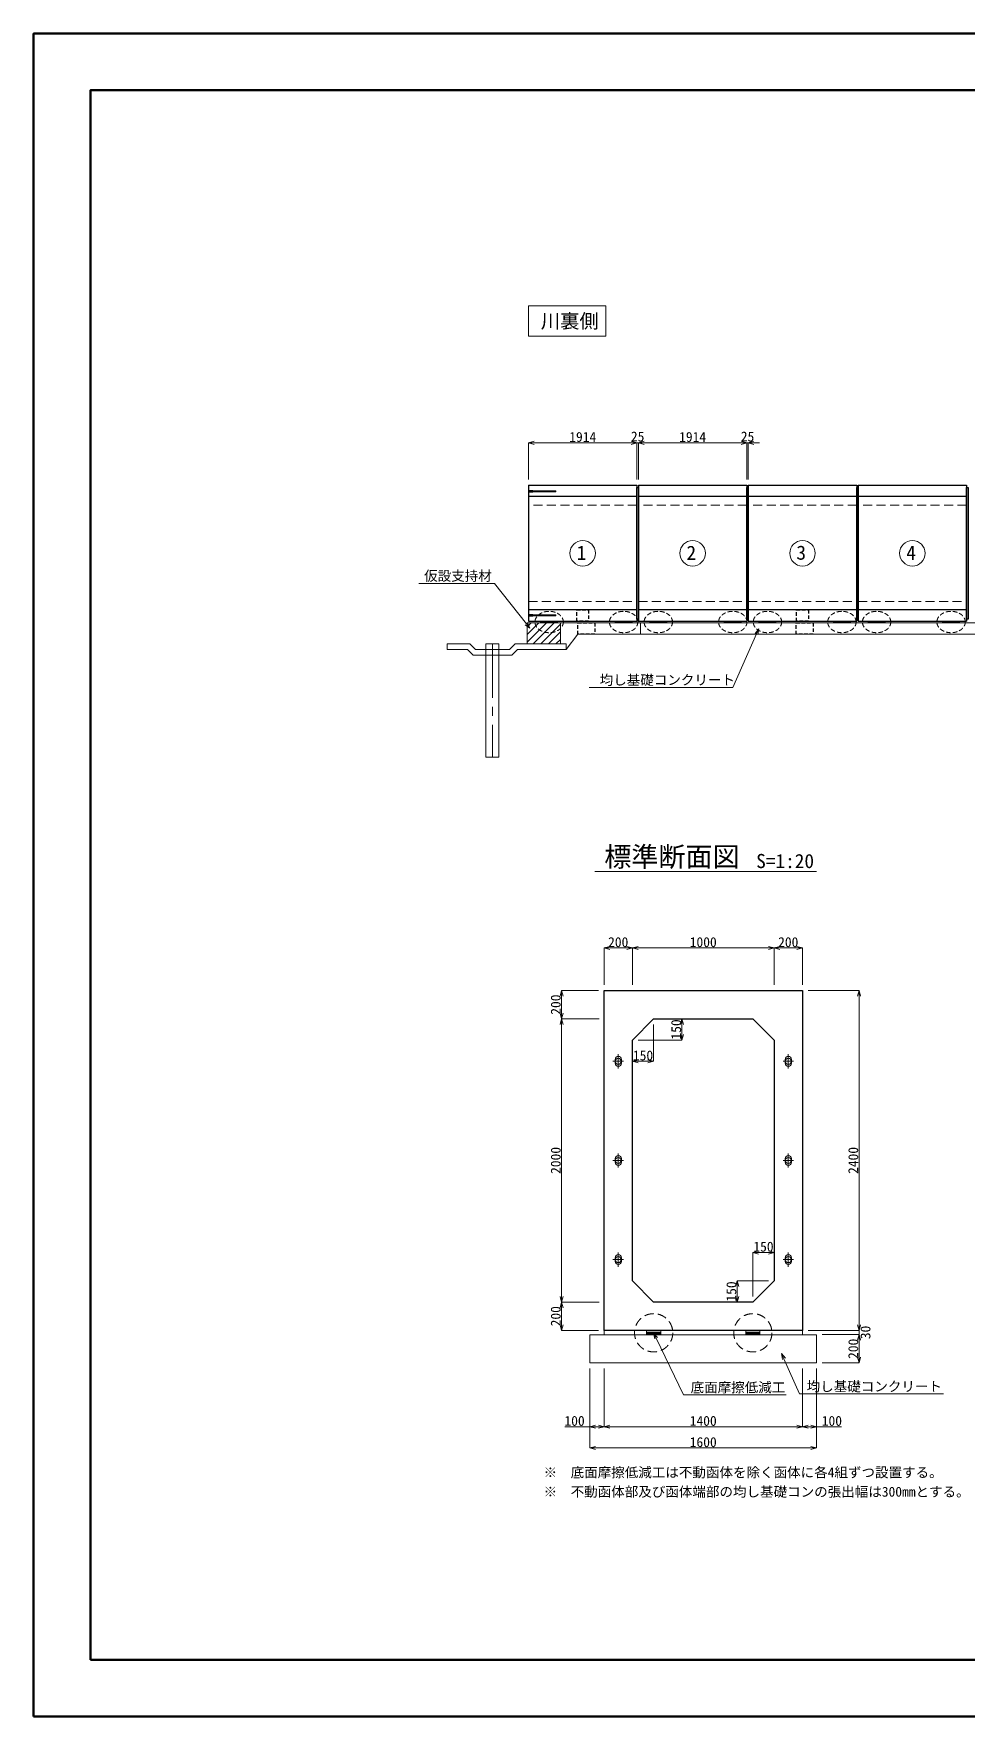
# Model space of a CAD drawing. Header units: millimetres. Extents: x 0 to 42050, y 0 to 29700.
# Drawn here: x 0 to 16474, y 0 to 29700 of the extents above; entities that cross this region are included whole.
import ezdxf
from ezdxf import colors
from ezdxf.entities.mleader import LeaderData, LeaderLine
from ezdxf.math import Vec2, Vec3

# ---------------------------------------------------------------- set-up
doc = ezdxf.new("R2010")
doc.units = ezdxf.units.MM
doc.header["$LTSCALE"] = 50
doc.linetypes.add('CENTER2', pattern=[28.575, 19.05, -3.175, 3.175, -3.175])
doc.linetypes.add('HIDDEN2', pattern=[4.7625, 3.175, -1.5875])
for name, color, linetype, lineweight in [('0その他', 7, 'Continuous', 13), ('0タイトル', 7, 'Continuous', 13), ('0中心線', 7, 'CENTER2', 5), ('0寸法', 7, 'Continuous', 5), ('0文字', 41, 'Continuous', 5), ('1Pca-BOX', 3, 'Continuous', 25), ('1グラウトホール', 1, 'HIDDEN2', 25), ('1シース・トランペットシース', 4, 'Continuous', 13), ('2均し基礎コンクリート', 140, 'Continuous', 13), ('2裏込充填工', 6, 'Continuous', 13), ('2遮水・可とう矢板', 43, 'Continuous', 13), ('3FBゴム', 181, 'Continuous', 25), ('3機械式継手', 220, 'Continuous', 13), ('3金具', 243, 'Continuous', 13), ('D-TTL', 2, 'Continuous', 50)]:
    doc.layers.add(name, color=color, linetype=linetype, lineweight=lineweight)
doc.styles.add('寸法文字', font='MS Gothic.ttf')
doc.dimstyles.new('1／20', dxfattribs={"dimscale": 50, "dimtxt": 3.5, "dimasz": 2, "dimexe": 0, "dimexo": 2, "dimgap": 0.3, "dimtad": 1, "dimdec": 0, "dimlfac": 0.4, "dimzin": 1, "dimdsep": 46, "dimtxsty": '寸法文字', "dimblk": 'OPEN30', "dimcen": 2.5, "dimclrd": 256, "dimclre": 256, "dimclrt": 256, "dimadec": 0, "dimazin": 0, "dimtfac": 1, "dimtdec": 0, "dimtmove": 0, "dimatfit": 3, "dimldrblk": 'OPEN30', "dimfxl": 1, "dimlwd": -1, "dimlwe": -1, "dimarcsym": 0})
doc.dimstyles.new('1／50', dxfattribs={"dimscale": 50, "dimtxt": 3.5, "dimasz": 2, "dimexe": 0, "dimexo": 2, "dimgap": 0.3, "dimtad": 1, "dimdec": 1, "dimzin": 9, "dimdsep": 46, "dimtxsty": '寸法文字', "dimblk": 'OPEN30', "dimcen": 2.5, "dimclrd": 256, "dimclre": 256, "dimclrt": 256, "dimadec": 0, "dimazin": 0, "dimtfac": 1, "dimtdec": 1, "dimtmove": 2, "dimatfit": 2, "dimldrblk": 'OPEN30', "dimfxl": 1, "dimlwd": -1, "dimlwe": -1, "dimarcsym": 0})

# ---------------------------------------------------------------- blocks, each defined once
blk = doc.blocks.new('_Open30')
at = {"color": 0, "linetype": 'ByBlock', "lineweight": -2}
for p, q in [((-1, 0.27), (0, 0)), ((0, 0), (-1, -0.27)), ((0, 0), (-1, 0))]:
    blk.add_line(p, q, dxfattribs=at)
blk = doc.blocks.new('*D3')
at = {"layer": '0寸法', "transparency": 16777216}
for p, q in [((8731, 21828), (8731, 22478)), ((10545, 22478), (8831, 22478)), ((10645, 21828), (10645, 22478))]:
    blk.add_line(p, q, dxfattribs=at)
at = {"layer": 'Defpoints', "color": 0, "transparency": 16777216}
for p in [(8731, 22478), (8731, 21728), (10645, 21728)]:
    blk.add_point(p, dxfattribs=at)
at = {"layer": '0寸法', "transparency": 16777216, "xscale": 100, "yscale": 100, "zscale": 100, "rotation": 180}
blk.add_blockref('_Open30', (8731, 22478), dxfattribs=at)
at = {"layer": '0寸法', "transparency": 16777216, "xscale": 100, "yscale": 100, "zscale": 100}
blk.add_blockref('_Open30', (10645, 22478), dxfattribs=at)
at = {"layer": '0寸法', "transparency": 16777216, "insert": (9688, 22581), "char_height": 175, "attachment_point": 5, "style": '寸法文字'}
blk.add_mtext('1914', dxfattribs=at)
blk = doc.blocks.new('*D4')
at = {"layer": '0寸法', "transparency": 16777216}
for p, q in [((10545, 22478), (10445, 22478)), ((10645, 21828), (10645, 22478)), ((10645, 22478), (10670, 22478)), ((10670, 21828), (10670, 22478)), ((10770, 22478), (10870, 22478))]:
    blk.add_line(p, q, dxfattribs=at)
at = {"layer": 'Defpoints', "color": 0, "transparency": 16777216}
for p in [(10670, 22478), (10645, 21728), (10670, 21728)]:
    blk.add_point(p, dxfattribs=at)
at = {"layer": '0寸法', "transparency": 16777216, "xscale": 100, "yscale": 100, "zscale": 100}
blk.add_blockref('_Open30', (10645, 22478), dxfattribs=at)
at = {"layer": '0寸法', "transparency": 16777216, "xscale": 100, "yscale": 100, "zscale": 100, "rotation": 180}
blk.add_blockref('_Open30', (10670, 22478), dxfattribs=at)
at = {"layer": '0寸法', "transparency": 16777216, "insert": (10657, 22588), "char_height": 175, "attachment_point": 5, "style": '寸法文字'}
blk.add_mtext('25', dxfattribs=at)
blk = doc.blocks.new('*D5')
at = {"layer": '0寸法', "transparency": 16777216}
for p, q in [((10670, 21828), (10670, 22478)), ((10770, 22478), (12484, 22478)), ((12584, 21828), (12584, 22478))]:
    blk.add_line(p, q, dxfattribs=at)
at = {"layer": 'Defpoints', "color": 0, "transparency": 16777216}
for p in [(12584, 22478), (10670, 21728), (12584, 21728)]:
    blk.add_point(p, dxfattribs=at)
at = {"layer": '0寸法', "transparency": 16777216, "xscale": 100, "yscale": 100, "zscale": 100, "rotation": 180}
blk.add_blockref('_Open30', (10670, 22478), dxfattribs=at)
at = {"layer": '0寸法', "transparency": 16777216, "xscale": 100, "yscale": 100, "zscale": 100}
blk.add_blockref('_Open30', (12584, 22478), dxfattribs=at)
at = {"layer": '0寸法', "transparency": 16777216, "insert": (11627, 22581), "char_height": 175, "attachment_point": 5, "style": '寸法文字'}
blk.add_mtext('1914', dxfattribs=at)
blk = doc.blocks.new('*D6')
at = {"layer": '0寸法', "transparency": 16777216}
for p, q in [((12484, 22478), (12384, 22478)), ((12584, 21828), (12584, 22478)), ((12584, 22478), (12609, 22478)), ((12609, 21828), (12609, 22478)), ((12709, 22478), (12809, 22478))]:
    blk.add_line(p, q, dxfattribs=at)
at = {"layer": 'Defpoints', "color": 0, "transparency": 16777216}
for p in [(12609, 22478), (12584, 21728), (12609, 21728)]:
    blk.add_point(p, dxfattribs=at)
at = {"layer": '0寸法', "transparency": 16777216, "xscale": 100, "yscale": 100, "zscale": 100}
blk.add_blockref('_Open30', (12584, 22478), dxfattribs=at)
at = {"layer": '0寸法', "transparency": 16777216, "xscale": 100, "yscale": 100, "zscale": 100, "rotation": 180}
blk.add_blockref('_Open30', (12609, 22478), dxfattribs=at)
at = {"layer": '0寸法', "transparency": 16777216, "insert": (12596, 22588), "char_height": 175, "attachment_point": 5, "style": '寸法文字'}
blk.add_mtext('25', dxfattribs=at)
blk = doc.blocks.new('*D11')
at = {"layer": '0寸法', "transparency": 16777216}
for p, q in [((11039, 12312), (11439, 12312)), ((11439, 12212), (11439, 12037)), ((10664, 11937), (11439, 11937))]:
    blk.add_line(p, q, dxfattribs=at)
at = {"layer": 'Defpoints', "color": 0, "transparency": 16777216}
for p in [(10939, 12312), (10564, 11937), (11439, 11937)]:
    blk.add_point(p, dxfattribs=at)
at = {"layer": '0寸法', "transparency": 16777216, "xscale": 100, "yscale": 100, "zscale": 100}
for p, rotation in [((11439, 12312), 90), ((11439, 11937), 270)]:
    blk.add_blockref('_Open30', p, dxfattribs=dict(at, rotation=rotation))
at = {"layer": '0寸法', "transparency": 16777216, "insert": (11337, 12124), "char_height": 175, "attachment_point": 5, "rotation": 90, "style": '寸法文字'}
blk.add_mtext('150', dxfattribs=at)
blk = doc.blocks.new('*D12')
at = {"layer": '0寸法', "transparency": 16777216}
for p, q in [((10939, 12212), (10939, 11562)), ((10564, 11837), (10564, 11562)), ((10839, 11562), (10664, 11562))]:
    blk.add_line(p, q, dxfattribs=at)
at = {"layer": 'Defpoints', "color": 0, "transparency": 16777216}
for p in [(10939, 12312), (10564, 11937), (10564, 11562)]:
    blk.add_point(p, dxfattribs=at)
at = {"layer": '0寸法', "transparency": 16777216, "xscale": 100, "yscale": 100, "zscale": 100, "rotation": 180}
blk.add_blockref('_Open30', (10564, 11562), dxfattribs=at)
at = {"layer": '0寸法', "transparency": 16777216, "xscale": 100, "yscale": 100, "zscale": 100}
blk.add_blockref('_Open30', (10939, 11562), dxfattribs=at)
at = {"layer": '0寸法', "transparency": 16777216, "insert": (10752, 11664), "char_height": 175, "attachment_point": 5, "style": '寸法文字'}
blk.add_mtext('150', dxfattribs=at)
blk = doc.blocks.new('*D13')
at = {"layer": '0寸法', "transparency": 16777216}
for p, q in [((12689, 7412), (12689, 8187)), ((12789, 8187), (12964, 8187)), ((13064, 7787), (13064, 8187))]:
    blk.add_line(p, q, dxfattribs=at)
at = {"layer": 'Defpoints', "color": 0, "linetype": 'ByBlock', "transparency": 16777216}
for p in [(13064, 8187), (13064, 7687), (12689, 7312)]:
    blk.add_point(p, dxfattribs=at)
at = {"layer": '0寸法', "linetype": 'ByBlock', "transparency": 16777216, "xscale": 100, "yscale": 100, "zscale": 100, "rotation": 180}
blk.add_blockref('_Open30', (12689, 8187), dxfattribs=at)
at = {"layer": '0寸法', "linetype": 'ByBlock', "transparency": 16777216, "xscale": 100, "yscale": 100, "zscale": 100}
blk.add_blockref('_Open30', (13064, 8187), dxfattribs=at)
at = {"layer": '0寸法', "linetype": 'ByBlock', "transparency": 16777216, "insert": (12877, 8289), "char_height": 175, "attachment_point": 5, "style": '寸法文字'}
blk.add_mtext('150', dxfattribs=at)
blk = doc.blocks.new('*D14')
at = {"layer": '0寸法', "transparency": 16777216}
for p, q in [((12964, 7687), (12413, 7687)), ((12413, 7587), (12413, 7412)), ((12589, 7312), (12413, 7312))]:
    blk.add_line(p, q, dxfattribs=at)
at = {"layer": 'Defpoints', "color": 0, "linetype": 'ByBlock', "transparency": 16777216}
for p in [(13064, 7687), (12413, 7312), (12689, 7312)]:
    blk.add_point(p, dxfattribs=at)
at = {"layer": '0寸法', "linetype": 'ByBlock', "transparency": 16777216, "xscale": 100, "yscale": 100, "zscale": 100}
for p, rotation in [((12413, 7687), 90), ((12413, 7312), 270)]:
    blk.add_blockref('_Open30', p, dxfattribs=dict(at, rotation=rotation))
at = {"layer": '0寸法', "linetype": 'ByBlock', "transparency": 16777216, "insert": (12311, 7499), "char_height": 175, "attachment_point": 5, "rotation": 90, "style": '寸法文字'}
blk.add_mtext('150', dxfattribs=at)
blk = doc.blocks.new('*D15')
at = {"layer": '0寸法', "transparency": 16777216}
for p, q in [((10064, 12912), (10064, 13562)), ((10164, 13562), (10464, 13562)), ((10564, 12912), (10564, 13562))]:
    blk.add_line(p, q, dxfattribs=at)
at = {"layer": 'Defpoints', "color": 0, "transparency": 16777216}
for p in [(10564, 13562), (10064, 12812), (10564, 12812)]:
    blk.add_point(p, dxfattribs=at)
at = {"layer": '0寸法', "transparency": 16777216, "xscale": 100, "yscale": 100, "zscale": 100, "rotation": 180}
blk.add_blockref('_Open30', (10064, 13562), dxfattribs=at)
at = {"layer": '0寸法', "transparency": 16777216, "xscale": 100, "yscale": 100, "zscale": 100}
blk.add_blockref('_Open30', (10564, 13562), dxfattribs=at)
at = {"layer": '0寸法', "transparency": 16777216, "insert": (10314, 13664), "char_height": 175, "attachment_point": 5, "style": '寸法文字'}
blk.add_mtext('200', dxfattribs=at)
blk = doc.blocks.new('*D16')
at = {"layer": '0寸法', "transparency": 16777216}
for p, q in [((10564, 12912), (10564, 13562)), ((10664, 13562), (12964, 13562)), ((13064, 12912), (13064, 13562))]:
    blk.add_line(p, q, dxfattribs=at)
at = {"layer": 'Defpoints', "color": 0, "transparency": 16777216}
for p in [(13064, 13562), (10564, 12812), (13064, 12812)]:
    blk.add_point(p, dxfattribs=at)
at = {"layer": '0寸法', "transparency": 16777216, "xscale": 100, "yscale": 100, "zscale": 100, "rotation": 180}
blk.add_blockref('_Open30', (10564, 13562), dxfattribs=at)
at = {"layer": '0寸法', "transparency": 16777216, "xscale": 100, "yscale": 100, "zscale": 100}
blk.add_blockref('_Open30', (13064, 13562), dxfattribs=at)
at = {"layer": '0寸法', "transparency": 16777216, "insert": (11814, 13664), "char_height": 175, "attachment_point": 5, "style": '寸法文字'}
blk.add_mtext('1000', dxfattribs=at)
blk = doc.blocks.new('*D17')
at = {"layer": '0寸法', "transparency": 16777216}
for p, q in [((13064, 12912), (13064, 13562)), ((13164, 13562), (13464, 13562)), ((13564, 12912), (13564, 13562))]:
    blk.add_line(p, q, dxfattribs=at)
at = {"layer": 'Defpoints', "color": 0, "transparency": 16777216}
for p in [(13564, 13562), (13064, 12812), (13564, 12812)]:
    blk.add_point(p, dxfattribs=at)
at = {"layer": '0寸法', "transparency": 16777216, "xscale": 100, "yscale": 100, "zscale": 100, "rotation": 180}
blk.add_blockref('_Open30', (13064, 13562), dxfattribs=at)
at = {"layer": '0寸法', "transparency": 16777216, "xscale": 100, "yscale": 100, "zscale": 100}
blk.add_blockref('_Open30', (13564, 13562), dxfattribs=at)
at = {"layer": '0寸法', "transparency": 16777216, "insert": (13314, 13664), "char_height": 175, "attachment_point": 5, "style": '寸法文字'}
blk.add_mtext('200', dxfattribs=at)
blk = doc.blocks.new('*D18')
at = {"layer": '0寸法', "transparency": 16777216}
for p, q in [((9977, 12312), (9314, 12312)), ((9314, 12212), (9314, 7412)), ((9977, 7312), (9314, 7312))]:
    blk.add_line(p, q, dxfattribs=at)
at = {"layer": 'Defpoints', "color": 0, "transparency": 16777216}
for p in [(10077, 12312), (9314, 7312), (10077, 7312)]:
    blk.add_point(p, dxfattribs=at)
at = {"layer": '0寸法', "transparency": 16777216, "xscale": 100, "yscale": 100, "zscale": 100}
for p, rotation in [((9314, 12312), 90), ((9314, 7312), 270)]:
    blk.add_blockref('_Open30', p, dxfattribs=dict(at, rotation=rotation))
at = {"layer": '0寸法', "transparency": 16777216, "insert": (9212, 9812), "char_height": 175, "attachment_point": 5, "rotation": 90, "style": '寸法文字'}
blk.add_mtext('2000', dxfattribs=at)
blk = doc.blocks.new('*D19')
at = {"layer": '0寸法', "transparency": 16777216}
for p, q in [((9964, 12812), (9314, 12812)), ((9314, 12712), (9314, 12412)), ((9977, 12312), (9314, 12312))]:
    blk.add_line(p, q, dxfattribs=at)
at = {"layer": 'Defpoints', "color": 0, "transparency": 16777216}
for p in [(10064, 12812), (9314, 12312), (10077, 12312)]:
    blk.add_point(p, dxfattribs=at)
at = {"layer": '0寸法', "transparency": 16777216, "xscale": 100, "yscale": 100, "zscale": 100}
for p, rotation in [((9314, 12812), 90), ((9314, 12312), 270)]:
    blk.add_blockref('_Open30', p, dxfattribs=dict(at, rotation=rotation))
at = {"layer": '0寸法', "transparency": 16777216, "insert": (9212, 12562), "char_height": 175, "attachment_point": 5, "rotation": 90, "style": '寸法文字'}
blk.add_mtext('200', dxfattribs=at)
blk = doc.blocks.new('*D20')
at = {"layer": '0寸法', "transparency": 16777216}
for p, q in [((9977, 7312), (9314, 7312)), ((9314, 7212), (9314, 6912)), ((9964, 6812), (9314, 6812))]:
    blk.add_line(p, q, dxfattribs=at)
at = {"layer": 'Defpoints', "color": 0, "transparency": 16777216}
for p in [(10077, 7312), (9314, 6812), (10064, 6812)]:
    blk.add_point(p, dxfattribs=at)
at = {"layer": '0寸法', "transparency": 16777216, "xscale": 100, "yscale": 100, "zscale": 100}
for p, rotation in [((9314, 7312), 90), ((9314, 6812), 270)]:
    blk.add_blockref('_Open30', p, dxfattribs=dict(at, rotation=rotation))
at = {"layer": '0寸法', "transparency": 16777216, "insert": (9212, 7062), "char_height": 175, "attachment_point": 5, "rotation": 90, "style": '寸法文字'}
blk.add_mtext('200', dxfattribs=at)
blk = doc.blocks.new('*D21')
at = {"layer": '0寸法', "transparency": 16777216}
for p, q in [((13664, 12812), (14564, 12812)), ((14564, 12712), (14564, 6912)), ((13664, 6812), (14564, 6812))]:
    blk.add_line(p, q, dxfattribs=at)
at = {"layer": 'Defpoints', "color": 0, "transparency": 16777216}
for p in [(13564, 12812), (13564, 6812), (14564, 6812)]:
    blk.add_point(p, dxfattribs=at)
at = {"layer": '0寸法', "transparency": 16777216, "xscale": 100, "yscale": 100, "zscale": 100}
for p, rotation in [((14564, 12812), 90), ((14564, 6812), 270)]:
    blk.add_blockref('_Open30', p, dxfattribs=dict(at, rotation=rotation))
at = {"layer": '0寸法', "transparency": 16777216, "insert": (14462, 9812), "char_height": 175, "attachment_point": 5, "rotation": 90, "style": '寸法文字'}
blk.add_mtext('2400', dxfattribs=at)
blk = doc.blocks.new('*D22')
at = {"layer": '0寸法', "transparency": 16777216}
for p, q in [((13914, 6737), (14564, 6737)), ((14564, 6637), (14564, 6337)), ((13914, 6237), (14564, 6237))]:
    blk.add_line(p, q, dxfattribs=at)
at = {"layer": 'Defpoints', "color": 0, "transparency": 16777216}
for p in [(13814, 6737), (13814, 6237), (14564, 6237)]:
    blk.add_point(p, dxfattribs=at)
at = {"layer": '0寸法', "transparency": 16777216, "xscale": 100, "yscale": 100, "zscale": 100}
for p, rotation in [((14564, 6737), 90), ((14564, 6237), 270)]:
    blk.add_blockref('_Open30', p, dxfattribs=dict(at, rotation=rotation))
at = {"layer": '0寸法', "transparency": 16777216, "insert": (14462, 6487), "char_height": 175, "attachment_point": 5, "rotation": 90, "style": '寸法文字'}
blk.add_mtext('200', dxfattribs=at)
blk = doc.blocks.new('*D23')
at = {"layer": '0寸法', "transparency": 16777216}
for p, q in [((14564, 6912), (14564, 7012)), ((13664, 6812), (14564, 6812)), ((13914, 6737), (14564, 6737)), ((14564, 6737), (14564, 6812)), ((14564, 6637), (14564, 6537))]:
    blk.add_line(p, q, dxfattribs=at)
at = {"layer": 'Defpoints', "color": 0, "transparency": 16777216}
for p in [(13564, 6812), (13814, 6737), (14564, 6812)]:
    blk.add_point(p, dxfattribs=at)
at = {"layer": '0寸法', "transparency": 16777216, "xscale": 100, "yscale": 100, "zscale": 100}
for p, rotation in [((14564, 6812), 270), ((14564, 6737), 90)]:
    blk.add_blockref('_Open30', p, dxfattribs=dict(at, rotation=rotation))
at = {"layer": '0寸法', "transparency": 16777216, "insert": (14678, 6776), "char_height": 175, "attachment_point": 5, "rotation": 90, "style": '寸法文字'}
blk.add_mtext('30', dxfattribs=at)
blk = doc.blocks.new('*D24')
at = {"layer": '0寸法', "transparency": 16777216}
for p, q in [((9814, 6137), (9814, 4737)), ((13814, 6137), (13814, 4737)), ((9914, 4737), (13714, 4737))]:
    blk.add_line(p, q, dxfattribs=at)
at = {"layer": 'Defpoints', "color": 0, "transparency": 16777216}
for p in [(9814, 6237), (13814, 6237), (13814, 4737)]:
    blk.add_point(p, dxfattribs=at)
at = {"layer": '0寸法', "transparency": 16777216, "xscale": 100, "yscale": 100, "zscale": 100, "rotation": 180}
blk.add_blockref('_Open30', (9814, 4737), dxfattribs=at)
at = {"layer": '0寸法', "transparency": 16777216, "xscale": 100, "yscale": 100, "zscale": 100}
blk.add_blockref('_Open30', (13814, 4737), dxfattribs=at)
at = {"layer": '0寸法', "transparency": 16777216, "insert": (11814, 4839), "char_height": 175, "attachment_point": 5, "style": '寸法文字'}
blk.add_mtext('1600', dxfattribs=at)
blk = doc.blocks.new('*D25')
at = {"layer": '0寸法', "transparency": 16777216}
for p, q in [((10064, 6137), (10064, 5112)), ((13564, 6137), (13564, 5112)), ((10164, 5112), (13464, 5112))]:
    blk.add_line(p, q, dxfattribs=at)
at = {"layer": 'Defpoints', "color": 0, "transparency": 16777216}
for p in [(10064, 6237), (13564, 6237), (13564, 5112)]:
    blk.add_point(p, dxfattribs=at)
at = {"layer": '0寸法', "transparency": 16777216, "xscale": 100, "yscale": 100, "zscale": 100, "rotation": 180}
blk.add_blockref('_Open30', (10064, 5112), dxfattribs=at)
at = {"layer": '0寸法', "transparency": 16777216, "xscale": 100, "yscale": 100, "zscale": 100}
blk.add_blockref('_Open30', (13564, 5112), dxfattribs=at)
at = {"layer": '0寸法', "transparency": 16777216, "insert": (11814, 5214), "char_height": 175, "attachment_point": 5, "style": '寸法文字'}
blk.add_mtext('1400', dxfattribs=at)
blk = doc.blocks.new('*D26')
at = {"layer": '0寸法', "transparency": 16777216}
for p, q in [((9814, 6137), (9814, 5112)), ((10064, 6137), (10064, 5112)), ((9814, 5112), (9374, 5112)), ((9964, 5112), (9914, 5112))]:
    blk.add_line(p, q, dxfattribs=at)
at = {"layer": 'Defpoints', "color": 0, "transparency": 16777216}
for p in [(9814, 6237), (10064, 6237), (9814, 5112)]:
    blk.add_point(p, dxfattribs=at)
at = {"layer": '0寸法', "transparency": 16777216, "xscale": 100, "yscale": 100, "zscale": 100, "rotation": 180}
blk.add_blockref('_Open30', (9814, 5112), dxfattribs=at)
at = {"layer": '0寸法', "transparency": 16777216, "xscale": 100, "yscale": 100, "zscale": 100}
blk.add_blockref('_Open30', (10064, 5112), dxfattribs=at)
at = {"layer": '0寸法', "transparency": 16777216, "insert": (9544, 5214), "char_height": 175, "attachment_point": 5, "style": '寸法文字'}
blk.add_mtext('100', dxfattribs=at)
blk = doc.blocks.new('*D27')
at = {"layer": '0寸法', "transparency": 16777216}
for p, q in [((13564, 6137), (13564, 5112)), ((13814, 6137), (13814, 5112)), ((13664, 5112), (13714, 5112)), ((13814, 5112), (14254, 5112))]:
    blk.add_line(p, q, dxfattribs=at)
at = {"layer": 'Defpoints', "color": 0, "transparency": 16777216}
for p in [(13564, 6237), (13814, 6237), (13814, 5112)]:
    blk.add_point(p, dxfattribs=at)
at = {"layer": '0寸法', "transparency": 16777216, "xscale": 100, "yscale": 100, "zscale": 100, "rotation": 180}
blk.add_blockref('_Open30', (13564, 5112), dxfattribs=at)
at = {"layer": '0寸法', "transparency": 16777216, "xscale": 100, "yscale": 100, "zscale": 100}
blk.add_blockref('_Open30', (13814, 5112), dxfattribs=at)
at = {"layer": '0寸法', "transparency": 16777216, "insert": (14084, 5214), "char_height": 175, "attachment_point": 5, "style": '寸法文字'}
blk.add_mtext('100', dxfattribs=at)

msp = doc.modelspace()

# ---------------------------------------------------------------- hatches: boundary and pattern name
at = {"layer": '0その他'}
h = msp.add_hatch(dxfattribs=at)
h.set_pattern_fill('ANSI31', color=256, scale=30, angle=180)
h.set_pattern_definition([(225, (-23053.42, -20076.425), (67.35192, -67.35192), [])])
h.paths.add_polyline_path([(8706.81, 19298.2), (9295.81, 19298.2), (9295.81, 18928.2), (8706.81, 18928.2)])

# ---------------------------------------------------------------- linework, layer by layer
msp.add_lwpolyline([(8706.81, 19298.2), (8706.81, 18928.2), (9295.81, 18928.2), (9295.81, 19298.2)], close=True, dxfattribs=at)
at = {"layer": '0その他', "linetype": 'HIDDEN2'}
for centre in [(10939.2, 6770.01), (12689.2, 6770.01)]:
    msp.add_circle(centre, 337.5, dxfattribs=at)
at = {"layer": '0その他', "linetype": 'HIDDEN2', "ltscale": 0.5, "extrusion": (0, 0, -1)}
for centre in [(9095.51, 19315.2), (10409.51, 19315.2), (11021.51, 19315.2), (12335.51, 19315.2), (12947.51, 19315.2), (14261.51, 19315.2), (14873.51, 19315.2), (16187.51, 19315.2)]:
    msp.add_ellipse(centre, major_axis=(250.51, 0), ratio=0.75351815, dxfattribs=at)
at = {"layer": '0タイトル'}
msp.add_line((13815.15, 14912.88), (9901.58, 14912.88), dxfattribs=at)
at = {"layer": '0中心線', "ltscale": 0.1}
for p, q in [((8730.51, 21623.2), (9212.51, 21623.2)), ((8730.51, 19433.2), (9212.51, 19433.2))]:
    msp.add_line(p, q, dxfattribs=at)
at = {"layer": '0中心線'}
msp.add_line((8095.51, 18928.2), (8095.51, 16928.2), dxfattribs=at)
at = {"layer": '0中心線', "lineweight": 9}
for p, q in [((10314.2, 11686.67), (10314.2, 11436.67)), ((13314.2, 11686.67), (13314.2, 11436.67)), ((10406.7, 11561.67), (10221.7, 11561.67)), ((13221.7, 11561.67), (13406.7, 11561.67)), ((10406.7, 9811.67), (10221.7, 9811.67)), ((10314.2, 9936.67), (10314.2, 9686.67)), ((13221.7, 9811.67), (13406.7, 9811.67)), ((13314.2, 9936.67), (13314.2, 9686.67)), ((10406.7, 8061.67), (10221.7, 8061.67)), ((10314.2, 7936.67), (10314.2, 8186.67)), ((13221.7, 8061.67), (13406.7, 8061.67)), ((13314.2, 7936.67), (13314.2, 8186.67))]:
    msp.add_line(p, q, dxfattribs=at)
at = {"layer": '0文字'}
msp.add_lwpolyline([(8730.51, 24894.81), (10097.39, 24894.81), (10097.39, 24357.73), (8730.51, 24357.73)], close=True, dxfattribs=at)
for centre in [(9687.51, 20528.2), (11626.51, 20528.2), (13565.51, 20528.2), (15504.51, 20528.2)]:
    msp.add_circle(centre, 225, dxfattribs=at)
at = {"layer": '1Pca-BOX'}
for p, q in [((8730.51, 21728.2), (10644.51, 21728.2)), ((8730.51, 21728.2), (8730.51, 19328.2)), ((10644.51, 21728.2), (10644.51, 19328.2)), ((10669.51, 21728.2), (12583.51, 21728.2)), ((10669.51, 21728.2), (10669.51, 19328.2)), ((12583.51, 21728.2), (12583.51, 19328.2)), ((12608.51, 21728.2), (14522.51, 21728.2)), ((12608.51, 21728.2), (12608.51, 19328.2)), ((14522.51, 21728.2), (14522.51, 19328.2)), ((14547.51, 21728.2), (16461.51, 21728.2)), ((14547.51, 21728.2), (14547.51, 19328.2)), ((16461.51, 21728.2), (16461.51, 19328.2)), ((10644.51, 21528.2), (8730.51, 21528.2)), ((12583.51, 21528.2), (10669.51, 21528.2)), ((14522.51, 21528.2), (12608.51, 21528.2)), ((16461.51, 21528.2), (14547.51, 21528.2)), ((10644.51, 19528.2), (8730.51, 19528.2)), ((8730.51, 19328.2), (10644.51, 19328.2)), ((12583.51, 19528.2), (10669.51, 19528.2)), ((10669.51, 19328.2), (12583.51, 19328.2)), ((14522.51, 19528.2), (12608.51, 19528.2)), ((12608.51, 19328.2), (14522.51, 19328.2)), ((16461.51, 19528.2), (14547.51, 19528.2)), ((14547.51, 19328.2), (16461.51, 19328.2))]:
    msp.add_line(p, q, dxfattribs=at)
at = {"layer": '1Pca-BOX', "linetype": 'HIDDEN2', "lineweight": 9}
for p, q in [((10644.51, 21378.2), (8730.51, 21378.2)), ((12583.51, 21378.2), (10669.51, 21378.2)), ((14522.51, 21378.2), (12608.51, 21378.2)), ((16461.51, 21378.2), (14547.51, 21378.2)), ((8730.51, 19678.2), (10644.51, 19678.2)), ((10669.51, 19678.2), (12583.51, 19678.2)), ((12608.51, 19678.2), (14522.51, 19678.2)), ((14547.51, 19678.2), (16461.51, 19678.2))]:
    msp.add_line(p, q, dxfattribs=at)
at = {"layer": '1Pca-BOX'}
for points in [[(13564.2, 12811.67), (13564.2, 6811.67), (10064.2, 6811.67), (10064.2, 12811.67)], [(13064.2, 11936.67), (13064.2, 7686.67), (12689.2, 7311.67), (10939.2, 7311.67), (10564.2, 7686.67), (10564.2, 11936.67), (10939.2, 12311.67), (12689.2, 12311.67)]]:
    msp.add_lwpolyline(points, close=True, dxfattribs=at)
at = {"layer": '1グラウトホール', "ltscale": 0.4}
for points in [[(9582.51, 19528.2), (9792.51, 19528.2), (9792.51, 19328.2), (9582.51, 19328.2)], [(13460.51, 19528.2), (13670.51, 19528.2), (13670.51, 19328.2), (13460.51, 19328.2)], [(9602.51, 19298.2), (9902.51, 19298.2), (9902.51, 19098.2), (9602.51, 19098.2)], [(13454.51, 19298.2), (13754.51, 19298.2), (13754.51, 19098.2), (13454.51, 19098.2)]]:
    msp.add_lwpolyline(points, close=True, dxfattribs=at)
at = {"layer": '1シース・トランペットシース', "lineweight": 9}
for p, q in [((10259.2, 11529.17), (10259.2, 11594.17)), ((10369.2, 11529.17), (10369.2, 11594.17)), ((13259.2, 11529.17), (13259.2, 11594.17)), ((13369.2, 11529.17), (13369.2, 11594.17)), ((10259.2, 9779.17), (10259.2, 9844.17)), ((10369.2, 9779.17), (10369.2, 9844.17)), ((13259.2, 9779.17), (13259.2, 9844.17)), ((13369.2, 9779.17), (13369.2, 9844.17)), ((10259.2, 8094.17), (10259.2, 8029.17)), ((10369.2, 8094.17), (10369.2, 8029.17)), ((13259.2, 8094.17), (13259.2, 8029.17)), ((13369.2, 8094.17), (13369.2, 8029.17))]:
    msp.add_line(p, q, dxfattribs=at)
for centre in [(10314.2, 11561.67), (13314.2, 11561.67), (10314.2, 9811.67), (13314.2, 9811.67), (10314.2, 8061.67), (13314.2, 8061.67)]:
    msp.add_circle(centre, 52.5, dxfattribs=at)
for centre, start, end in [((10314.2, 11594.17), 0, 180), ((13314.2, 11594.17), 0, 180), ((10314.2, 11529.17), 180, 0), ((13314.2, 11529.17), 180, 0), ((10314.2, 9844.17), 0, 180), ((13314.2, 9844.17), 0, 180), ((10314.2, 9779.17), 180, 0), ((13314.2, 9779.17), 180, 0), ((10314.2, 8094.17), 0, 180), ((10314.2, 8029.17), 180, 0), ((13314.2, 8094.17), 0, 180), ((13314.2, 8029.17), 180, 0)]:
    msp.add_arc(centre, 55, start, end, dxfattribs=at)
at = {"layer": '2均し基礎コンクリート', "linetype": 'Continuous'}
msp.add_line((9295.81, 19298.2), (9295.51, 18928.2), dxfattribs=at)
msp.add_line((9295.81, 19298.2), (9295.51, 18928.2), dxfattribs=at)
at = {"layer": '2均し基礎コンクリート'}
for p, q in [((9295.81, 19298.2), (31395.51, 19298.2)), ((9395.51, 18828.2), (9602.51, 19098.2)), ((9602.51, 19098.2), (26586.51, 19098.2)), ((10709.51, 19098.2), (10709.51, 19298.2))]:
    msp.add_line(p, q, dxfattribs=at)
for points in [[(7295.51, 18828.2), (7295.51, 18928.2), (7395.51, 18928.2)], [(7295.51, 18828.2), (7654.09, 18828.2), (7754.09, 18728.2), (8436.93, 18728.2), (8536.93, 18828.2), (9395.51, 18828.2)], [(9395.51, 18828.2), (9395.51, 18928.2), (9295.51, 18928.2)]]:
    msp.add_lwpolyline(points, dxfattribs=at)
at = {"layer": '2均し基礎コンクリート', "linetype": 'Continuous'}
msp.add_lwpolyline([(7395.51, 18928.2), (7695.51, 18928.2), (7795.51, 18828.2), (8395.51, 18828.2), (8495.51, 18928.2), (9295.51, 18928.2)], dxfattribs=at)
at = {"layer": '2均し基礎コンクリート'}
msp.add_lwpolyline([(13814.2, 6236.67), (9814.2, 6236.67), (9814.2, 6736.67), (13814.2, 6736.67)], close=True, dxfattribs=at)
at = {"layer": '2裏込充填工'}
for p, q in [((10064.2, 6811.67), (10064.2, 6736.67)), ((10064.2, 6811.67), (13564.2, 6811.67)), ((10064.2, 6736.67), (13564.2, 6736.67)), ((13564.2, 6736.67), (13564.2, 6811.67))]:
    msp.add_line(p, q, dxfattribs=at)
at = {"layer": '2遮水・可とう矢板'}
for p, q in [((8210.51, 18928.2), (7980.51, 18928.2)), ((7980.51, 18928.2), (7980.51, 16928.2)), ((8210.51, 18928.2), (8210.51, 16928.2)), ((7980.51, 16928.2), (8210.51, 16928.2))]:
    msp.add_line(p, q, dxfattribs=at)
at = {"layer": '3FBゴム'}
for points in [[(10644.51, 21688.2), (10669.51, 21688.2), (10669.51, 19368.2), (10644.51, 19368.2)], [(12583.51, 21688.2), (12608.51, 21688.2), (12608.51, 19368.2), (12583.51, 19368.2)], [(14522.51, 21688.2), (14547.51, 21688.2), (14547.51, 19368.2), (14522.51, 19368.2)], [(16461.51, 21688.2), (16486.51, 21688.2), (16486.51, 19368.2), (16461.51, 19368.2)]]:
    msp.add_lwpolyline(points, close=True, dxfattribs=at)
at = {"layer": '3機械式継手'}
for p, q in [((8730.51, 21635.95), (8730.51, 21610.45)), ((8730.51, 21635.95), (8730.51, 21610.45)), ((8748.51, 21635.95), (8730.51, 21635.95)), ((8748.51, 21610.45), (8730.51, 21610.45)), ((8748.51, 21635.95), (8752.51, 21636.45)), ((8748.51, 21610.45), (8752.51, 21609.95)), ((8807.51, 21636.45), (8752.51, 21636.45)), ((8807.51, 21609.95), (8752.51, 21609.95)), ((8807.51, 21609.95), (8807.51, 21636.45)), ((8807.51, 21631.2), (9212.51, 21631.2)), ((8807.51, 21615.2), (9212.51, 21615.2)), ((9212.51, 21615.2), (9212.51, 21631.2)), ((8730.51, 19445.95), (8730.51, 19420.45)), ((8730.51, 19445.95), (8730.51, 19420.45)), ((8748.51, 19445.95), (8730.51, 19445.95)), ((8748.51, 19420.45), (8730.51, 19420.45)), ((8748.51, 19445.95), (8752.51, 19446.45)), ((8748.51, 19420.45), (8752.51, 19419.95)), ((8807.51, 19446.45), (8752.51, 19446.45)), ((8807.51, 19419.95), (8752.51, 19419.95)), ((8807.51, 19419.95), (8807.51, 19446.45)), ((8807.51, 19441.2), (9212.51, 19441.2)), ((8807.51, 19425.2), (9212.51, 19425.2)), ((9212.51, 19425.2), (9212.51, 19441.2))]:
    msp.add_line(p, q, dxfattribs=at)
at = {"layer": '3機械式継手', "linetype": 'HIDDEN2', "ltscale": 0.6}
for p, q in [((8807.51, 21631.2), (8730.51, 21631.2)), ((8807.51, 21615.2), (8730.51, 21615.2)), ((8751.51, 21615.2), (8751.51, 21631.2)), ((8762.51, 21615.2), (8762.51, 21631.2)), ((8807.51, 19441.2), (8730.51, 19441.2)), ((8807.51, 19425.2), (8730.51, 19425.2)), ((8751.51, 19425.2), (8751.51, 19441.2)), ((8762.51, 19425.2), (8762.51, 19441.2))]:
    msp.add_line(p, q, dxfattribs=at)
at = {"layer": '3金具'}
for p, q in [((8945.51, 19315.2), (9245.51, 19315.2)), ((8945.51, 19309.2), (9245.51, 19309.2)), ((10259.51, 19315.2), (10559.51, 19315.2)), ((10259.51, 19309.2), (10559.51, 19309.2)), ((10871.51, 19315.2), (11171.51, 19315.2)), ((10871.51, 19309.2), (11171.51, 19309.2)), ((12185.51, 19315.2), (12485.51, 19315.2)), ((12185.51, 19309.2), (12485.51, 19309.2)), ((12797.51, 19315.2), (13097.51, 19315.2)), ((12797.51, 19309.2), (13097.51, 19309.2)), ((14111.51, 19315.2), (14411.51, 19315.2)), ((14111.51, 19309.2), (14411.51, 19309.2)), ((14723.51, 19315.2), (15023.51, 19315.2)), ((14723.51, 19309.2), (15023.51, 19309.2)), ((16037.51, 19315.2), (16337.51, 19315.2)), ((16037.51, 19309.2), (16337.51, 19309.2)), ((8945.51, 19304.2), (9245.51, 19304.2)), ((10259.51, 19304.2), (10559.51, 19304.2)), ((10871.51, 19304.2), (11171.51, 19304.2)), ((12185.51, 19304.2), (12485.51, 19304.2)), ((12797.51, 19304.2), (13097.51, 19304.2)), ((14111.51, 19304.2), (14411.51, 19304.2)), ((14723.51, 19304.2), (15023.51, 19304.2)), ((16037.51, 19304.2), (16337.51, 19304.2)), ((10814.2, 6811.67), (11064.2, 6811.67)), ((10814.2, 6736.67), (10814.2, 6811.67)), ((11064.2, 6779.17), (10814.2, 6779.17)), ((11064.2, 6764.17), (10814.2, 6764.17)), ((11064.2, 6751.67), (10814.2, 6751.67)), ((10814.2, 6736.67), (11064.2, 6736.67)), ((11064.2, 6736.67), (11064.2, 6811.67)), ((12814.2, 6811.67), (12564.2, 6811.67)), ((12564.2, 6736.67), (12564.2, 6811.67)), ((12564.2, 6779.17), (12814.2, 6779.17)), ((12564.2, 6764.17), (12814.2, 6764.17)), ((12564.2, 6751.67), (12814.2, 6751.67)), ((12814.2, 6736.67), (12564.2, 6736.67)), ((12814.2, 6736.67), (12814.2, 6811.67))]:
    msp.add_line(p, q, dxfattribs=at)
for points in [[(9245.51, 19328.2), (8945.51, 19328.2), (8945.51, 19298.2), (9245.51, 19298.2)], [(10559.51, 19328.2), (10259.51, 19328.2), (10259.51, 19298.2), (10559.51, 19298.2)], [(11171.51, 19328.2), (10871.51, 19328.2), (10871.51, 19298.2), (11171.51, 19298.2)], [(12485.51, 19328.2), (12185.51, 19328.2), (12185.51, 19298.2), (12485.51, 19298.2)], [(13097.51, 19328.2), (12797.51, 19328.2), (12797.51, 19298.2), (13097.51, 19298.2)], [(14411.51, 19328.2), (14111.51, 19328.2), (14111.51, 19298.2), (14411.51, 19298.2)], [(15023.51, 19328.2), (14723.51, 19328.2), (14723.51, 19298.2), (15023.51, 19298.2)], [(16337.51, 19328.2), (16037.51, 19328.2), (16037.51, 19298.2), (16337.51, 19298.2)]]:
    msp.add_lwpolyline(points, close=True, dxfattribs=at)
at = {"layer": 'D-TTL'}
for points in [[(0, 0), (42050, 0), (42050, 29700), (0, 29700)], [(1000, 1000), (41050, 1000), (41050, 28700), (1000, 28700)]]:
    msp.add_lwpolyline(points, close=True, dxfattribs=at)

# ---------------------------------------------------------------- texts
at = {"layer": '0タイトル', "style": '寸法文字'}
for s, height, p in [('標準断面図', 350, (10068.11, 14997.17)), ('S=1:20', 250, (12748.91, 14971.5))]:
    msp.add_text(s, height=height, dxfattribs=at).set_placement(p)
at = {"layer": '0文字', "style": '寸法文字'}
for s, height, p in [('川裏側', 250, (8948.17, 24502.12)), ('※\u3000底面摩擦低減工は不動函体を除く函体に各4組ずつ設置する。', 175, (8997.4, 4218.33)), ('※\u3000不動函体部及び函体端部の均し基礎コンの張出幅は300mmとする。', 175, (8997.4, 3876.85))]:
    msp.add_text(s, height=height, dxfattribs=at).set_placement(p)
at = {"layer": '0文字', "char_height": 250, "attachment_point": 5, "style": '寸法文字'}
for s, insert in [('1', (9664.78, 20537.59)), ('2', (11603.78, 20537.59)), ('4', (15481.78, 20537.59))]:
    msp.add_mtext(s, dxfattribs=dict(at, insert=insert))
at = {"layer": '0文字', "insert": (13542.78, 20537.59), "char_height": 250, "width": 476.4934, "attachment_point": 5, "style": '寸法文字'}
msp.add_mtext('3', dxfattribs=at)

# ---------------------------------------------------------------- dimensions: what is measured, and where the dimension line sits
at = {"layer": '0寸法'}
for base, p1, p2, picture, middle in [((8730.51, 22478.2), (10644.51, 21728.2), (8730.51, 21728.2), '*D3', (9687.51, 22580.7)), ((10669.51, 22478.2), (10644.51, 21728.2), (10669.51, 21728.2), '*D4', (10657.01, 22588.2)), ((12583.51, 22478.2), (10669.51, 21728.2), (12583.51, 21728.2), '*D5', (11626.51, 22580.7)), ((12608.51, 22478.2), (12583.51, 21728.2), (12608.51, 21728.2), '*D6', (12596.01, 22588.2))]:
    dim = msp.add_linear_dim(base=base, p1=p1, p2=p2, angle=180, dimstyle='1／50', dxfattribs=at)
    dim.commit()
    dim.dimension.update_dxf_attribs({"geometry": picture, "text_midpoint": middle})
for base, p1, p2, picture, middle in [((10564.2, 13561.67), (10064.2, 12811.67), (10564.2, 12811.67), '*D15', (10314.2, 13664.17)), ((13064.2, 13561.67), (10564.2, 12811.67), (13064.2, 12811.67), '*D16', (11814.2, 13664.17)), ((10564.2, 11561.67), (10939.2, 12311.67), (10564.2, 11936.67), '*D12', (10751.7, 11664.17)), ((9814.2, 5111.67), (10064.2, 6236.67), (9814.2, 6236.67), '*D26', (9544.19, 5214.17)), ((13814.2, 4736.67), (9814.2, 6236.67), (13814.2, 6236.67), '*D24', (11814.2, 4839.17)), ((13564.2, 5111.67), (10064.2, 6236.67), (13564.2, 6236.67), '*D25', (11814.2, 5214.17)), ((13814.2, 5111.67), (13564.2, 6236.67), (13814.2, 6236.67), '*D27', (14084.22, 5214.17))]:
    dim = msp.add_linear_dim(base=base, p1=p1, p2=p2, dimstyle='1／20', override={"dimtxsty": '寸法文字'}, dxfattribs=at)
    dim.commit()
    dim.dimension.update_dxf_attribs({"geometry": picture, "text_midpoint": middle})
dim = msp.add_linear_dim(base=(13564.2, 13561.67), p1=(13064.2, 12811.67), p2=(13564.2, 12811.67), dimstyle='1／20', dxfattribs=at)
dim.commit()
dim.dimension.update_dxf_attribs({"geometry": '*D17', "text_midpoint": (13314.2, 13664.17)})
for base, p1, p2, picture, middle in [((9314.2, 12311.67), (10064.2, 12811.67), (10076.7, 12311.67), '*D19', (9211.7, 12561.67)), ((14564.2, 6811.67), (13564.2, 12811.67), (13564.2, 6811.67), '*D21', (14461.7, 9811.67)), ((9314.2, 7311.67), (10076.7, 12311.67), (10076.7, 7311.67), '*D18', (9211.7, 9811.67)), ((11439.2, 11936.67), (10939.2, 12311.67), (10564.2, 11936.67), '*D11', (11336.7, 12124.17)), ((9314.2, 6811.67), (10076.7, 7311.67), (10064.2, 6811.67), '*D20', (9211.7, 7061.67)), ((14564.2, 6236.67), (13814.2, 6736.67), (13814.2, 6236.67), '*D22', (14461.7, 6486.67))]:
    dim = msp.add_linear_dim(base=base, p1=p1, p2=p2, angle=90, dimstyle='1／20', override={"dimtxsty": '寸法文字'}, dxfattribs=at)
    dim.commit()
    dim.dimension.update_dxf_attribs({"geometry": picture, "text_midpoint": middle})
at = {"layer": '0寸法', "linetype": 'ByBlock'}
dim = msp.add_linear_dim(base=(13064.2, 8186.67), p1=(12689.2, 7311.67), p2=(13064.2, 7686.67), dimstyle='1／20', override={"dimtxsty": '寸法文字'}, dxfattribs=at)
dim.commit()
dim.dimension.update_dxf_attribs({"geometry": '*D13', "text_midpoint": (12876.7, 8289.17)})
dim = msp.add_linear_dim(base=(12413, 7311.67), p1=(13064.2, 7686.67), p2=(12689.2, 7311.67), angle=90, dimstyle='1／20', dxfattribs=at)
dim.commit()
dim.dimension.update_dxf_attribs({"geometry": '*D14', "text_midpoint": (12310.5, 7499.17)})
at = {"layer": '0寸法'}
dim = msp.add_linear_dim(base=(14564.2, 6811.67), p1=(13814.2, 6736.67), p2=(13564.2, 6811.67), angle=90, dimstyle='1／20', override={"dimtmove": 2}, dxfattribs=at)
dim.commit()
dim.dimension.update_dxf_attribs({"geometry": '*D23', "text_midpoint": (14678.01, 6776.14), "dimtype": 160})

# ---------------------------------------------------------------- leaders
at = {"layer": '0文字'}
ml = msp.add_multileader_mtext('Standard', dxfattribs=at)
ml.set_content('仮設支持材', color=256, style='寸法文字')
ml.set_leader_properties(color=256, linetype='ByLayer', lineweight=-1)
ml.set_arrow_properties(name='OPEN30')
ml.build(insert=Vec2(0, 0))
ml.multileader.update_dxf_attribs({"text_left_attachment_type": 5, "text_right_attachment_type": 5, "dogleg_length": 0.5, "arrow_head_size": 100, "scale": 50})
ctx = ml.context
ctx.base_point, ctx.scale, ctx.char_height, ctx.arrow_head_size, ctx.landing_gap_size, ctx.plane_origin = Vec3(6789.85, 19997.63), 50, 175, 100, 100, Vec3(8643.06, 19070.33)
ctx.left_attachment, ctx.right_attachment = 5, 5
notes = []
notes.append((ctx, [(0, (1, 1, 0), (8128.81, 19997.63), (-1, 0), 25, [(0, [(8755.33, 19206.81)], 0, [])])]))
ctx.mtext.insert, ctx.mtext.flow_direction = Vec3(6889.85, 20217.4), 5
ml = msp.add_multileader_mtext('Standard', dxfattribs=at)
ml.set_content('均し基礎コンクリート', color=256, style='寸法文字')
ml.set_leader_properties(color=256, linetype='ByLayer', lineweight=-1)
ml.set_arrow_properties(name='OPEN30')
ml.build(insert=Vec2(0, 0))
ml.multileader.update_dxf_attribs({"text_left_attachment_type": 5, "text_right_attachment_type": 5, "dogleg_length": 0.5, "arrow_head_size": 100, "scale": 50})
ctx = ml.context
ctx.base_point, ctx.scale, ctx.char_height, ctx.arrow_head_size, ctx.landing_gap_size, ctx.plane_origin = Vec3(9887.01, 18160.8), 50, 175, 100, 100, Vec3(9999.08, 17074.89)
ctx.left_attachment, ctx.right_attachment = 5, 5
notes.append((ctx, [(1, (1, 1, 0), (12336.38, 18160.8), (-1, 0), 25, [(0, [(12795.42, 19195.15)], 0, [])])]))
ctx.mtext.insert, ctx.mtext.flow_direction = Vec3(9987.01, 18380.57), 5
ml = msp.add_multileader_mtext('Standard', dxfattribs=at)
ml.set_content('底面摩擦低減工', color=256, style='寸法文字')
ml.set_leader_properties(color=256, linetype='ByLayer', lineweight=-1)
ml.set_arrow_properties(name='OPEN30')
ml.build(insert=Vec2(0, 0))
ml.multileader.update_dxf_attribs({"text_left_attachment_type": 5, "text_right_attachment_type": 5, "dogleg_length": 0.5, "arrow_head_size": 100, "scale": 50})
ctx = ml.context
ctx.base_point, ctx.scale, ctx.char_height, ctx.arrow_head_size, ctx.landing_gap_size, ctx.plane_origin = Vec3(11491.66, 5673.47), 50, 175, 100, 100, Vec3(11076.97, 4628.87)
ctx.left_attachment, ctx.right_attachment = 5, 5
notes.append((ctx, [(0, (1, 1, 0), (11466.66, 5673.47), (1, 0), 25, [(0, [(10939.2, 6764.17)], 0, [])])]))
ctx.mtext.insert, ctx.mtext.flow_direction = Vec3(11591.66, 5894.13), 5
ml = msp.add_multileader_mtext('Standard', dxfattribs=at)
ml.set_content('均し基礎コンクリート', color=256, style='寸法文字')
ml.set_leader_properties(color=256, linetype='ByLayer', lineweight=-1)
ml.set_arrow_properties(name='OPEN30')
ml.build(insert=Vec2(0, 0))
ml.multileader.update_dxf_attribs({"text_left_attachment_type": 5, "text_right_attachment_type": 5, "dogleg_length": 0.5, "arrow_head_size": 100, "scale": 50})
ctx = ml.context
ctx.base_point, ctx.scale, ctx.char_height, ctx.arrow_head_size, ctx.landing_gap_size, ctx.plane_origin = Vec3(13539.56, 5690.9), 50, 175, 100, 100, Vec3(13103.17, 6403.45)
ctx.left_attachment, ctx.right_attachment = 5, 5
notes.append((ctx, [(0, (1, 1, 0), (13514.56, 5690.9), (1, 0), 25, [(0, [(13197.8, 6401.92)], 0, [])])]))
ctx.mtext.insert, ctx.mtext.flow_direction = Vec3(13639.56, 5910.67), 5
for ctx, leaders in notes:
    for number, flags, end, landing, length, lines in leaders:
        leader = LeaderData()
        leader.index, (leader.has_last_leader_line, leader.has_dogleg_vector, leader.attachment_direction) = number, flags
        leader.last_leader_point, leader.dogleg_vector, leader.dogleg_length = Vec3(end), Vec3(landing), length
        for number, points, colour, breaks in lines:
            line = LeaderLine()
            line.index, line.vertices, line.color, line.breaks = number, Vec3.list(points), colors.encode_raw_color(colour), breaks
            leader.lines.append(line)
        ctx.leaders.append(leader)

doc.saveas('drawing.dxf')
